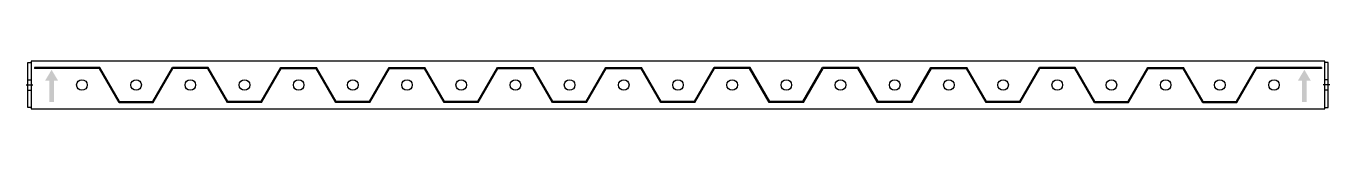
# Model space of a CAD drawing. Header units: millimetres. Extents: x 22892 to 25337, y 42434 to 42523.
import ezdxf

# ---------------------------------------------------------------- set-up
doc = ezdxf.new("R2010")
doc.units = ezdxf.units.MM
doc.header["$LTSCALE"] = 100
doc.linetypes.add('HIDDEN', pattern=[0.375, 0.25, -0.125])
doc.layers.add('Z BEAM', color=7, linetype='Continuous')

# ---------------------------------------------------------------- blocks, each defined once
blk = doc.blocks.new('Z-BEAM 2440')
at = {"layer": 'Z BEAM'}
for points in [[(138072.3, -129.3), (138063.3, -129.3), (138063.3, -89.8), (138055.5, -89.8), (138067.8, -69.2), (138080.1, -89.8), (138072.3, -89.8)], [(140412.3, -129.3), (140421.3, -129.3), (140421.3, -89.8), (140429.1, -89.8), (140416.8, -69.2), (140404.5, -89.8), (140412.3, -89.8)]]:
    blk.add_hatch(color=5, dxfattribs=at).paths.add_polyline_path(points)
at = {"layer": 'Defpoints', "color": 5, "linetype": 'HIDDEN', "ltscale": 25}
for p, q in [((138158.2, -65.1), (138035.6, -65.1)), ((138035.6, -65.1), (138035.6, -66.5)), ((138157.4, -66.5), (138035.6, -66.5)), ((138194.3, -130.1), (138157.4, -66.5)), ((138195.1, -128.7), (138158.2, -65.1)), ((138257.4, -128.7), (138294.3, -65.1)), ((138258.2, -130.1), (138295.1, -66.5)), ((138361.4, -65.1), (138294.3, -65.1)), ((138360.6, -66.5), (138295.1, -66.5)), ((138397.5, -130.1), (138360.6, -66.5)), ((138398.3, -128.7), (138361.4, -65.1)), ((138460.6, -128.7), (138497.5, -65.1)), ((138461.4, -130.1), (138498.3, -66.5)), ((138497.5, -65.1), (138564.6, -65.1)), ((138498.3, -66.5), (138563.8, -66.5)), ((138600.7, -130.1), (138563.8, -66.5)), ((138601.5, -128.7), (138564.6, -65.1)), ((138663.8, -128.7), (138700.7, -65.1)), ((138664.6, -130.1), (138701.5, -66.5)), ((138700.7, -65.1), (138767.8, -65.1)), ((138701.5, -66.5), (138767, -66.5)), ((138803.9, -130.1), (138767, -66.5)), ((138804.7, -128.7), (138767.8, -65.1)), ((138867, -128.7), (138903.9, -65.1)), ((138867.8, -130.1), (138904.7, -66.5)), ((138903.9, -65.1), (138971, -65.1)), ((138904.7, -66.5), (138970.2, -66.5)), ((139007.1, -130.1), (138970.2, -66.5)), ((139007.9, -128.7), (138971, -65.1)), ((139070.2, -128.7), (139107.1, -65.1)), ((139071, -130.1), (139107.9, -66.5)), ((139107.1, -65.1), (139174.2, -65.1)), ((139107.9, -66.5), (139173.4, -66.5)), ((139210.3, -130.1), (139173.4, -66.5)), ((139211.1, -128.7), (139174.2, -65.1)), ((139273.4, -128.7), (139310.3, -65.1)), ((139274.2, -130.1), (139311.1, -66.5)), ((139377.4, -65.1), (139310.3, -65.1)), ((139376.6, -66.5), (139311.1, -66.5)), ((139413.5, -130.1), (139376.6, -66.5)), ((139414.3, -128.7), (139377.4, -65.1)), ((139476.6, -128.7), (139513.5, -65.1)), ((139477.4, -130.1), (139514.3, -66.5)), ((139580.6, -65.1), (139513.5, -65.1)), ((139579.8, -66.5), (139514.3, -66.5)), ((139616.7, -130.1), (139579.8, -66.5)), ((139617.5, -128.7), (139580.6, -65.1)), ((139679.8, -128.7), (139716.7, -65.1)), ((139680.6, -130.1), (139717.5, -66.5)), ((139716.7, -65.1), (139783.8, -65.1)), ((139717.5, -66.5), (139783, -66.5)), ((139819.9, -130.1), (139783, -66.5)), ((139820.7, -128.7), (139783.8, -65.1)), ((139883, -128.7), (139919.9, -65.1)), ((139883.8, -130.1), (139920.7, -66.5)), ((139987, -65.1), (139919.9, -65.1)), ((139986.2, -66.5), (139920.7, -66.5)), ((140023.1, -130.1), (139986.2, -66.5)), ((140023.9, -128.7), (139987, -65.1)), ((140086.2, -128.7), (140123.1, -65.1)), ((140087, -130.1), (140123.9, -66.5)), ((140123.1, -65.1), (140190.2, -65.1)), ((140123.9, -66.5), (140189.4, -66.5)), ((140226.3, -130.1), (140189.4, -66.5)), ((140227.1, -128.7), (140190.2, -65.1)), ((140289.4, -128.7), (140326.3, -65.1)), ((140290.2, -130.1), (140327.1, -66.5)), ((140449, -65.1), (140326.3, -65.1)), ((140449, -66.5), (140327.1, -66.5)), ((140449, -65.1), (140449, -66.5)), ((138194.3, -130.1), (138258.2, -130.1)), ((138195.1, -128.7), (138257.4, -128.7)), ((138461.4, -130.1), (138397.5, -130.1)), ((138460.6, -128.7), (138398.3, -128.7)), ((138664.6, -130.1), (138600.7, -130.1)), ((138663.8, -128.7), (138601.5, -128.7)), ((138867.8, -130.1), (138803.9, -130.1)), ((138867, -128.7), (138804.7, -128.7)), ((139071, -130.1), (139007.1, -130.1)), ((139070.2, -128.7), (139007.9, -128.7)), ((139274.2, -130.1), (139210.3, -130.1)), ((139273.4, -128.7), (139211.1, -128.7)), ((139477.4, -130.1), (139413.5, -130.1)), ((139476.6, -128.7), (139414.3, -128.7)), ((139680.6, -130.1), (139616.7, -130.1)), ((139679.8, -128.7), (139617.5, -128.7)), ((139883.8, -130.1), (139819.9, -130.1)), ((139883, -128.7), (139820.7, -128.7)), ((140023.1, -130.1), (140087, -130.1)), ((140023.9, -128.7), (140086.2, -128.7)), ((140226.3, -130.1), (140290.2, -130.1)), ((140227.1, -128.7), (140289.4, -128.7))]:
    blk.add_line(p, q, dxfattribs=at)
at = {"layer": 'Z BEAM', "color": 7}
for p, q in [((138023.1, -139.7), (138023.1, -55.5)), ((140461.5, -139.7), (140461.5, -55.5))]:
    blk.add_line(p, q, dxfattribs=at)
at = {"layer": 'Z BEAM', "color": 5}
for p, q in [((138023.1, -55.5), (138029.5, -55.5)), ((140455.2, -53.2), (138029.5, -53.2)), ((138029.5, -53.2), (138029.5, -142.1)), ((140455.2, -142.1), (140455.2, -53.2)), ((140461.5, -55.5), (140455.2, -55.5)), ((138020, -97.6), (138032.7, -97.6)), ((138023.1, -87.7), (138029.5, -87.7)), ((140464.7, -97.6), (140452, -97.6)), ((140461.5, -87.7), (140455.2, -87.7)), ((138023.1, -107.5), (138029.5, -107.5)), ((140461.5, -107.5), (140455.2, -107.5)), ((138029.5, -139.7), (138023.1, -139.7)), ((138029.5, -142.1), (140455.2, -142.1)), ((140455.2, -139.7), (140461.5, -139.7))]:
    blk.add_line(p, q, dxfattribs=at)
for centre in [(138124.7, -97.6), (138226.3, -97.6), (138327.9, -97.6), (138429.5, -97.6), (138531.1, -97.6), (138632.7, -97.6), (138734.3, -97.6), (138835.9, -97.6), (138937.5, -97.6), (139039.1, -97.6), (139140.7, -97.6), (139242.3, -97.6), (139343.9, -97.6), (139445.5, -97.6), (139547.1, -97.6), (139648.7, -97.6), (139750.3, -97.6), (139851.9, -97.6), (139953.5, -97.6), (140055.1, -97.6), (140156.7, -97.6), (140258.3, -97.6), (140359.9, -97.6)]:
    blk.add_circle(centre, 9.92, dxfattribs=at)

msp = doc.modelspace()

# ---------------------------------------------------------------- block references
msp.add_blockref('Z-BEAM 2440', (-115128.1, 42576.2))

doc.saveas('drawing.dxf')
